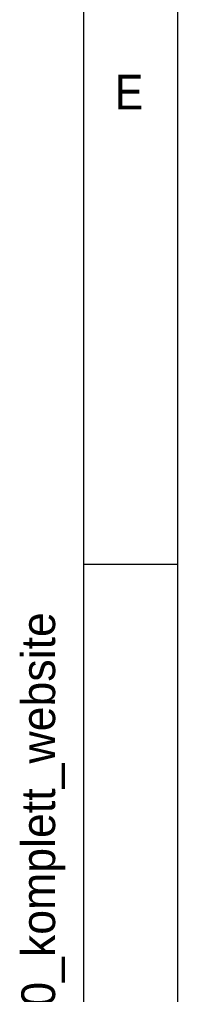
# Model space of a CAD drawing. Header units: millimetres. Extents: x 2 to 603, y 5 to 415.
# Drawn here: x 1.6 to 10, y 137 to 189.1 of the extents above; entities that cross this region are included whole.
import ezdxf

# ---------------------------------------------------------------- set-up
doc = ezdxf.new("R2010")
doc.units = ezdxf.units.MM
doc.linetypes.add('SLD-Durchgehend', pattern=[0])
doc.styles.add('SLDTEXTSTYLE0', font='GOTHIC.TTF', dxfattribs={"width": 0.913})
doc.styles.add('SLDTEXTSTYLE1', font='ARIAL.TTF', dxfattribs={"width": 0.948})

msp = doc.modelspace()

# ---------------------------------------------------------------- linework, layer by layer
at = {"color": 7, "linetype": 'SLD-Durchgehend', "lineweight": 0}
for p, q in [((5, 415), (5, 5)), ((10, 410), (10, 10)), ((10, 160), (5, 160))]:
    msp.add_line(p, q, dxfattribs=at)

# ---------------------------------------------------------------- texts
at = {"color": 7, "linetype": 'Continuous', "lineweight": 0, "insert": (6.6667, 186.1463), "char_height": 1.8521, "attachment_point": 1, "style": 'SLDTEXTSTYLE0'}
msp.add_mtext('E', dxfattribs=at)
at = {"color": 7, "linetype": 'Continuous', "lineweight": 0, "insert": (1.6841, 4.806), "char_height": 1.8, "attachment_point": 1, "rotation": 90, "style": 'SLDTEXTSTYLE1'}
msp.add_mtext('S:\\\\Entwicklung\\\\Projekte\\\\P133_twist350\\\\Mech Konstruktion\\\\mCAD\\\\05_Antrieb_2011.12\\\\577V000_577V001_Antrieb_twist_350_komplett_website', dxfattribs=at)

doc.saveas('drawing.dxf')
